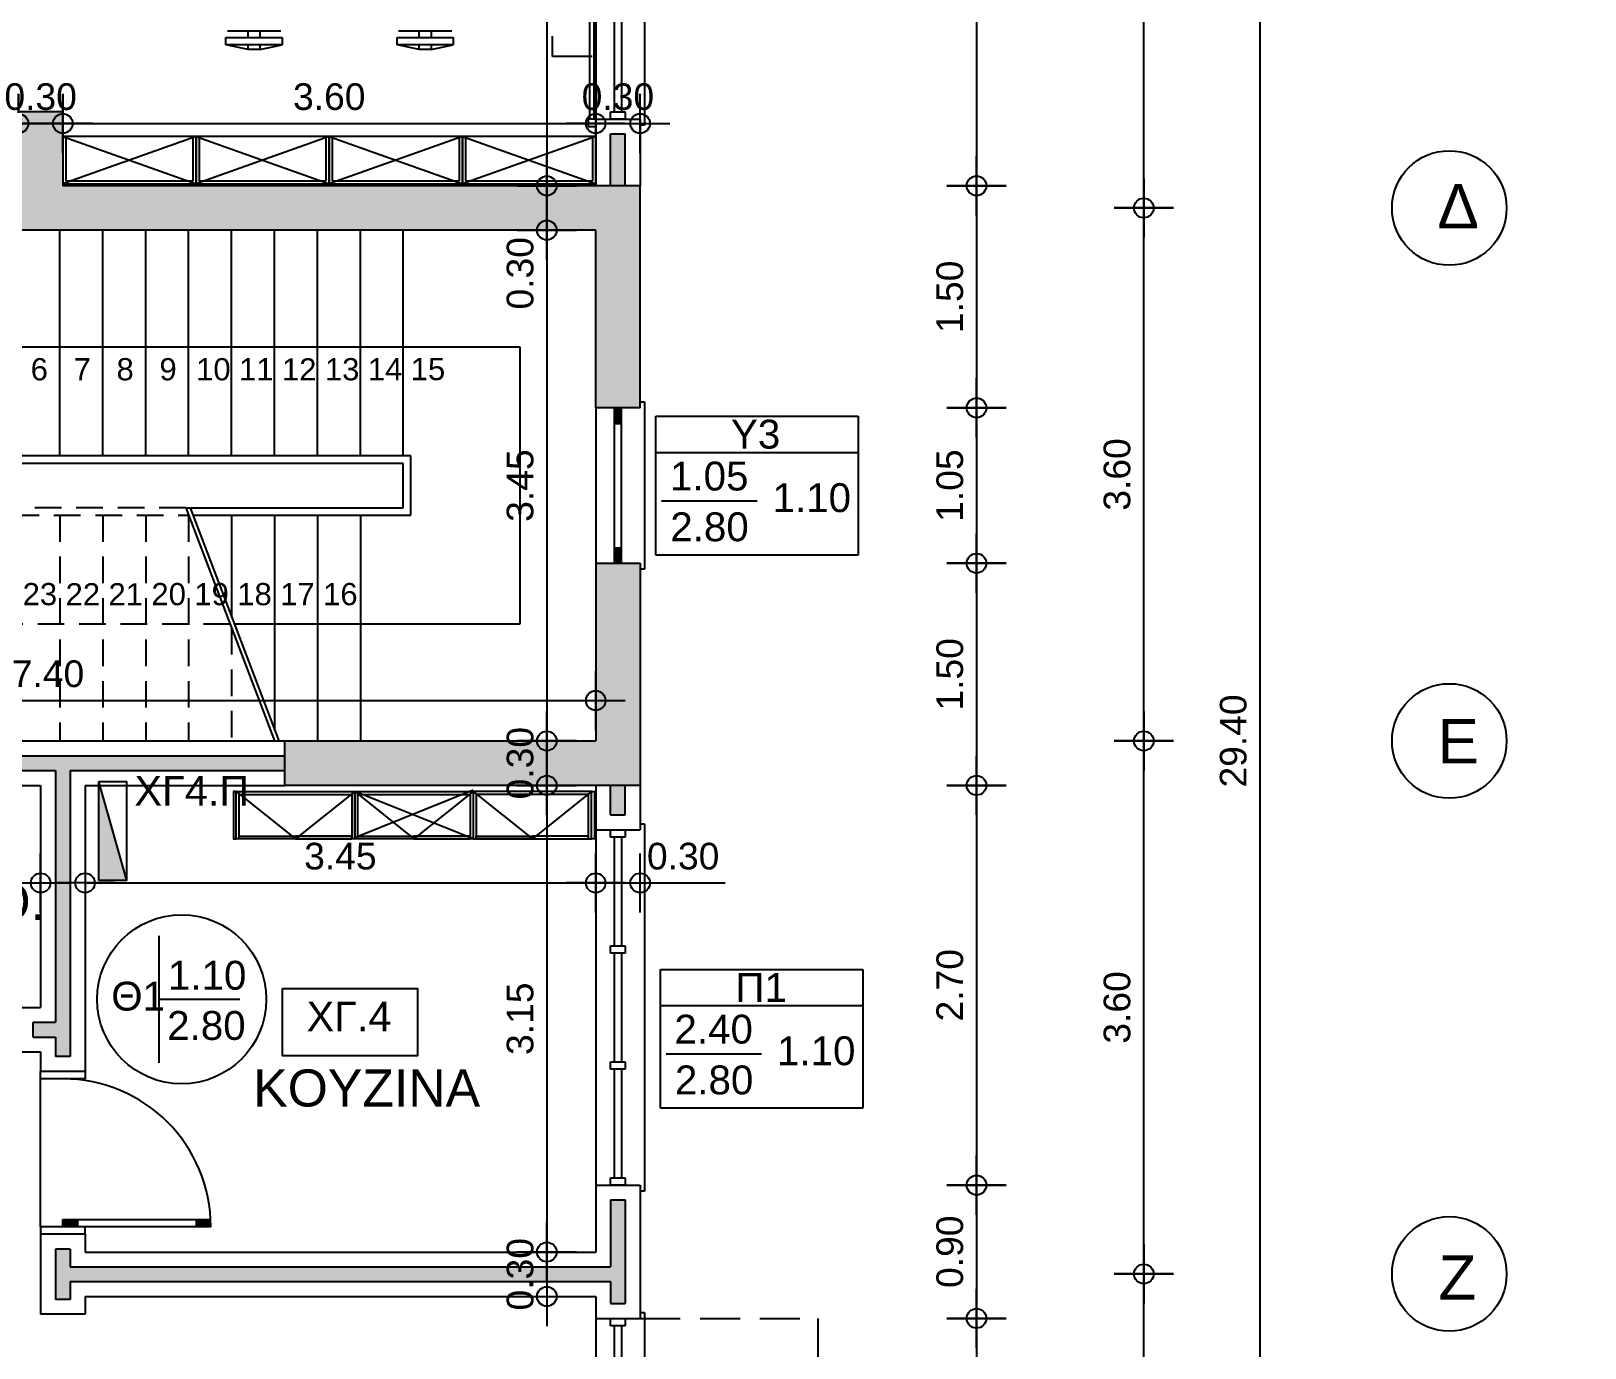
# Model space of a CAD drawing. Header units: metres. Extents: x -11 to 85, y -301 to 135.
# Drawn here: x 43.66 to 54.16, y 25.75 to 34.64 of the extents above; entities that cross this region are included whole.
import ezdxf
from ezdxf.enums import TextEntityAlignment as Align

# ---------------------------------------------------------------- set-up
doc = ezdxf.new("R2010")
doc.units = ezdxf.units.M
doc.header["$LTSCALE"] = 0.036
doc.header["$PDMODE"] = 2
doc.linetypes.add('HIDDEN', pattern=[0.375, 0.25, -0.125])
for name, color, linetype in [('arxitek corofos', 252, 'Continuous'), ('DIMBLK', 252, 'Continuous'), ('electext', 20, 'Continuous'), ('Epipla', 252, 'Continuous'), ('HLEK-SYMBOL', 3, 'Continuous'), ('HLEK_FL001_SYMBOLS', 230, 'Continuous'), ('Parathira', 252, 'Continuous')]:
    doc.layers.add(name, color=color, linetype=linetype)
doc.styles.add('COMU-N', font='arial.ttf')
doc.styles.get("Standard").update_dxf_attribs({"font": 'arial.ttf'})
doc.styles.add('W4MS2', font='W4MS2.shx')
doc.dimstyles.new('CADWDOT', dxfattribs={"dimscale": 0.1, "dimtxt": 1.8, "dimasz": 0.08, "dimexe": 2, "dimexo": 0, "dimgap": 0.09, "dimtad": 0, "dimrnd": 0.001, "dimzin": 0, "dimdsep": 46, "dimtxsty": 'Standard', "dimblk1": 'ARTDIM', "dimblk2": 'ARTDIM', "dimsah": 1, "dimcen": 0.09, "dimdle": 0.05, "dimse1": 1, "dimse2": 1, "dimadec": 0, "dimazin": 0, "dimtfac": 1, "dimtmove": 0, "dimatfit": 3, "dimldrblk": 'ARTDIM', "dimfxl": 2, "dimtvp": 0.9999, "dimtolj": 1, "dimtzin": 0, "dimarcsym": 0})

# ---------------------------------------------------------------- blocks, each defined once
blk = doc.blocks.new('tr.w')
at = {"layer": 'Epipla'}
for p, q in [((90.808, 25.009), (90.448, 25.009)), ((90.588, 24.965), (90.588, 25.009)), ((90.668, 25.009), (90.668, 24.965)), ((91.964, 25.009), (91.604, 25.009)), ((91.744, 24.965), (91.744, 25.009)), ((91.824, 25.009), (91.824, 24.965)), ((90.438, 24.965), (90.818, 24.965)), ((90.438, 24.915), (90.438, 24.965)), ((90.588, 24.885), (90.438, 24.915)), ((90.818, 24.915), (90.438, 24.915)), ((90.588, 24.885), (90.588, 24.915)), ((90.668, 24.885), (90.588, 24.885)), ((90.668, 24.915), (90.668, 24.885)), ((90.668, 24.885), (90.818, 24.915)), ((90.818, 24.965), (90.818, 24.915)), ((91.594, 24.965), (91.974, 24.965)), ((91.594, 24.915), (91.594, 24.965)), ((91.744, 24.885), (91.594, 24.915)), ((91.974, 24.915), (91.594, 24.915)), ((91.744, 24.885), (91.744, 24.915)), ((91.824, 24.885), (91.744, 24.885)), ((91.824, 24.915), (91.824, 24.885)), ((91.824, 24.885), (91.974, 24.915)), ((91.974, 24.965), (91.974, 24.915))]:
    blk.add_line(p, q, dxfattribs=at)
blk = doc.blocks.new('A$C52D13D70')
at = {"layer": 'Parathira'}
for p, q in [((-0.33, 0.04), (-0.33, -2.44)), ((-0.3, 0.04), (-0.33, 0.04)), ((-0.1, 0), (-0.2, 0)), ((-0.2, 0), (-0.2, -0.05)), ((-0.1, -0.05), (-0.1, 0)), ((0, 0), (0, -2.4)), ((-0.2, -0.05), (-0.1, -0.05)), ((-0.175, -0.05), (-0.175, -0.783)), ((-0.125, -0.05), (-0.125, -0.783)), ((-0.1, -0.783), (-0.2, -0.783)), ((-0.2, -0.783), (-0.2, -0.833)), ((-0.2, -0.833), (-0.1, -0.833)), ((-0.175, -0.833), (-0.175, -1.567)), ((-0.125, -0.833), (-0.125, -1.567)), ((-0.1, -0.833), (-0.1, -0.783)), ((-0.1, -1.567), (-0.2, -1.567)), ((-0.2, -1.567), (-0.2, -1.617)), ((-0.1, -1.617), (-0.1, -1.567)), ((-0.2, -1.617), (-0.1, -1.617)), ((-0.175, -1.617), (-0.175, -2.35)), ((-0.125, -1.617), (-0.125, -2.35)), ((-0.1, -2.35), (-0.2, -2.35)), ((-0.2, -2.35), (-0.2, -2.4)), ((-0.2, -2.4), (-0.1, -2.4)), ((-0.1, -2.4), (-0.1, -2.35)), ((-0.33, -2.44), (-0.3, -2.44))]:
    blk.add_line(p, q, dxfattribs=at)
blk = doc.blocks.new('A$C7E7A7D1A')
at = {"layer": 'Parathira'}
for p, q in [((-0.33, 0.04), (-0.33, -1.09)), ((-0.3, 0.04), (-0.33, 0.04)), ((-0.175, 0), (-0.125, 0)), ((-0.175, -1.05), (-0.175, 0)), ((-0.125, 0), (-0.125, -1.05)), ((0, 0), (0, -1.05)), ((-0.165, 0), (-0.165, -0.105)), ((-0.155, 0), (-0.155, -0.105)), ((-0.145, 0), (-0.145, -0.105)), ((-0.135, 0), (-0.135, -0.105)), ((-0.125, -0.105), (-0.175, -0.105)), ((-0.125, -0.945), (-0.175, -0.945)), ((-0.165, -0.945), (-0.165, -1.05)), ((-0.155, -0.945), (-0.155, -1.05)), ((-0.145, -0.945), (-0.145, -1.05)), ((-0.135, -0.945), (-0.135, -1.05)), ((-0.33, -1.09), (-0.3, -1.09)), ((-0.125, -1.05), (-0.175, -1.05))]:
    blk.add_line(p, q, dxfattribs=at)
blk = doc.blocks.new('ARTDIM')
at = {"layer": 'DIMBLK'}
for p, q in [((0, -24.9975), (0, 24.9975)), ((-24.9975, 0), (24.9975, 0))]:
    blk.add_line(p, q, dxfattribs=at)
blk.add_circle((0, 0), 8.25, dxfattribs=at)
blk = doc.blocks.new('*D387')
at = {"layer": 'arxitek corofos', "color": 0, "lineweight": -2}
blk.add_line((51.962, 44.539), (51.962, 15.155), dxfattribs=at)
at = {"layer": 'Defpoints', "color": 0, "transparency": 16777216}
for p in [(49.077, 44.547), (49.077, 15.147), (51.962, 15.147)]:
    blk.add_point(p, dxfattribs=at)
at = {"layer": 'arxitek corofos', "color": 0, "lineweight": -2, "xscale": 0.008, "yscale": 0.008, "zscale": 0.008}
for p, rotation in [((51.962, 44.547), 90), ((51.962, 15.147), 270)]:
    blk.add_blockref('ARTDIM', p, dxfattribs=dict(at, rotation=rotation))
at = {"layer": 'arxitek corofos', "color": 0, "insert": (51.782, 29.847), "char_height": 0.18, "attachment_point": 5, "rotation": 90}
blk.add_mtext('\\A1;29.40', dxfattribs=at)
blk = doc.blocks.new('*D391')
at = {"layer": 'arxitek corofos', "color": 0, "lineweight": -2}
blk.add_line((51.177, 22.655), (51.177, 26.239), dxfattribs=at)
at = {"layer": 'Defpoints', "color": 0, "transparency": 16777216}
for p in [(51.177, 26.247), (54.157, 26.247), (54.157, 22.647)]:
    blk.add_point(p, dxfattribs=at)
at = {"layer": 'arxitek corofos', "color": 0, "lineweight": -2, "xscale": 0.008, "yscale": 0.008, "zscale": 0.008}
for p, rotation in [((51.177, 26.247), 90), ((51.177, 22.647), 270)]:
    blk.add_blockref('ARTDIM', p, dxfattribs=dict(at, rotation=rotation))
at = {"layer": 'arxitek corofos', "color": 0, "insert": (50.997, 24.447), "char_height": 0.18, "attachment_point": 5, "rotation": 90}
blk.add_mtext('\\A1;3.60', dxfattribs=at)
blk = doc.blocks.new('*D392')
at = {"layer": 'arxitek corofos', "color": 0, "lineweight": -2}
blk.add_line((51.177, 26.255), (51.177, 29.839), dxfattribs=at)
at = {"layer": 'Defpoints', "color": 0, "transparency": 16777216}
for p in [(51.177, 29.847), (54.157, 29.847), (54.157, 26.247)]:
    blk.add_point(p, dxfattribs=at)
at = {"layer": 'arxitek corofos', "color": 0, "lineweight": -2, "xscale": 0.008, "yscale": 0.008, "zscale": 0.008}
for p, rotation in [((51.177, 29.847), 90), ((51.177, 26.247), 270)]:
    blk.add_blockref('ARTDIM', p, dxfattribs=dict(at, rotation=rotation))
at = {"layer": 'arxitek corofos', "color": 0, "insert": (50.997, 28.047), "char_height": 0.18, "attachment_point": 5, "rotation": 90}
blk.add_mtext('\\A1;3.60', dxfattribs=at)
blk = doc.blocks.new('*D393')
at = {"layer": 'arxitek corofos', "color": 0, "lineweight": -2}
blk.add_line((51.177, 29.855), (51.177, 33.439), dxfattribs=at)
at = {"layer": 'Defpoints', "color": 0, "transparency": 16777216}
for p in [(51.177, 33.447), (54.157, 33.447), (54.157, 29.847)]:
    blk.add_point(p, dxfattribs=at)
at = {"layer": 'arxitek corofos', "color": 0, "lineweight": -2, "xscale": 0.008, "yscale": 0.008, "zscale": 0.008}
for p, rotation in [((51.177, 33.447), 90), ((51.177, 29.847), 270)]:
    blk.add_blockref('ARTDIM', p, dxfattribs=dict(at, rotation=rotation))
at = {"layer": 'arxitek corofos', "color": 0, "insert": (50.997, 31.647), "char_height": 0.18, "attachment_point": 5, "rotation": 90}
blk.add_mtext('\\A1;3.60', dxfattribs=at)
blk = doc.blocks.new('*D394')
at = {"layer": 'arxitek corofos', "color": 0, "lineweight": -2}
blk.add_line((51.177, 33.455), (51.177, 37.039), dxfattribs=at)
at = {"layer": 'Defpoints', "color": 0, "transparency": 16777216}
for p in [(51.177, 37.047), (54.157, 37.047), (54.157, 33.447)]:
    blk.add_point(p, dxfattribs=at)
at = {"layer": 'arxitek corofos', "color": 0, "lineweight": -2, "xscale": 0.008, "yscale": 0.008, "zscale": 0.008}
for p, rotation in [((51.177, 37.047), 90), ((51.177, 33.447), 270)]:
    blk.add_blockref('ARTDIM', p, dxfattribs=dict(at, rotation=rotation))
at = {"layer": 'arxitek corofos', "color": 0, "insert": (50.997, 35.247), "char_height": 0.18, "attachment_point": 5, "rotation": 90}
blk.add_mtext('\\A1;3.60', dxfattribs=at)
blk = doc.blocks.new('*D403')
at = {"layer": 'arxitek corofos', "color": 0, "lineweight": -2}
blk.add_line((50.047, 36.439), (50.047, 33.605), dxfattribs=at)
at = {"layer": 'Defpoints', "color": 0, "transparency": 16777216}
for p in [(49.077, 36.447), (49.077, 33.597), (50.047, 33.597)]:
    blk.add_point(p, dxfattribs=at)
at = {"layer": 'arxitek corofos', "color": 0, "lineweight": -2, "xscale": 0.008, "yscale": 0.008, "zscale": 0.008}
for p, rotation in [((50.047, 36.447), 90), ((50.047, 33.597), 270)]:
    blk.add_blockref('ARTDIM', p, dxfattribs=dict(at, rotation=rotation))
at = {"layer": 'arxitek corofos', "color": 0, "insert": (49.867, 35.022), "char_height": 0.18, "attachment_point": 5, "rotation": 90}
blk.add_mtext('\\A1;2.85', dxfattribs=at)
blk = doc.blocks.new('*D404')
at = {"layer": 'arxitek corofos', "color": 0, "lineweight": -2}
blk.add_line((50.047, 33.589), (50.047, 32.105), dxfattribs=at)
at = {"layer": 'Defpoints', "color": 0, "transparency": 16777216}
for p in [(49.077, 33.597), (49.077, 32.097), (50.047, 32.097)]:
    blk.add_point(p, dxfattribs=at)
at = {"layer": 'arxitek corofos', "color": 0, "lineweight": -2, "xscale": 0.008, "yscale": 0.008, "zscale": 0.008}
for p, rotation in [((50.047, 33.597), 90), ((50.047, 32.097), 270)]:
    blk.add_blockref('ARTDIM', p, dxfattribs=dict(at, rotation=rotation))
at = {"layer": 'arxitek corofos', "color": 0, "insert": (49.867, 32.847), "char_height": 0.18, "attachment_point": 5, "rotation": 90}
blk.add_mtext('\\A1;1.50', dxfattribs=at)
blk = doc.blocks.new('*D405')
at = {"layer": 'arxitek corofos', "color": 0, "lineweight": -2}
blk.add_line((50.047, 32.089), (50.047, 31.055), dxfattribs=at)
at = {"layer": 'Defpoints', "color": 0, "transparency": 16777216}
for p in [(49.077, 32.097), (49.077, 31.047), (50.047, 31.047)]:
    blk.add_point(p, dxfattribs=at)
at = {"layer": 'arxitek corofos', "color": 0, "lineweight": -2, "xscale": 0.008, "yscale": 0.008, "zscale": 0.008}
for p, rotation in [((50.047, 32.097), 90), ((50.047, 31.047), 270)]:
    blk.add_blockref('ARTDIM', p, dxfattribs=dict(at, rotation=rotation))
at = {"layer": 'arxitek corofos', "color": 0, "insert": (49.867, 31.572), "char_height": 0.18, "attachment_point": 5, "rotation": 90}
blk.add_mtext('\\A1;1.05', dxfattribs=at)
blk = doc.blocks.new('*D406')
at = {"layer": 'arxitek corofos', "color": 0, "lineweight": -2}
blk.add_line((50.047, 31.039), (50.047, 29.555), dxfattribs=at)
at = {"layer": 'Defpoints', "color": 0, "transparency": 16777216}
for p in [(49.077, 31.047), (49.077, 29.547), (50.047, 29.547)]:
    blk.add_point(p, dxfattribs=at)
at = {"layer": 'arxitek corofos', "color": 0, "lineweight": -2, "xscale": 0.008, "yscale": 0.008, "zscale": 0.008}
for p, rotation in [((50.047, 31.047), 90), ((50.047, 29.547), 270)]:
    blk.add_blockref('ARTDIM', p, dxfattribs=dict(at, rotation=rotation))
at = {"layer": 'arxitek corofos', "color": 0, "insert": (49.867, 30.297), "char_height": 0.18, "attachment_point": 5, "rotation": 90}
blk.add_mtext('\\A1;1.50', dxfattribs=at)
blk = doc.blocks.new('*D407')
at = {"layer": 'arxitek corofos', "color": 0, "lineweight": -2}
blk.add_line((50.047, 29.539), (50.047, 26.855), dxfattribs=at)
at = {"layer": 'Defpoints', "color": 0, "transparency": 16777216}
for p in [(49.077, 29.547), (49.077, 26.847), (50.047, 26.847)]:
    blk.add_point(p, dxfattribs=at)
at = {"layer": 'arxitek corofos', "color": 0, "lineweight": -2, "xscale": 0.008, "yscale": 0.008, "zscale": 0.008}
for p, rotation in [((50.047, 29.547), 90), ((50.047, 26.847), 270)]:
    blk.add_blockref('ARTDIM', p, dxfattribs=dict(at, rotation=rotation))
at = {"layer": 'arxitek corofos', "color": 0, "insert": (49.867, 28.197), "char_height": 0.18, "attachment_point": 5, "rotation": 90}
blk.add_mtext('\\A1;2.70', dxfattribs=at)
blk = doc.blocks.new('*D408')
at = {"layer": 'arxitek corofos', "color": 0, "lineweight": -2}
blk.add_line((50.047, 26.839), (50.047, 25.955), dxfattribs=at)
at = {"layer": 'Defpoints', "color": 0, "transparency": 16777216}
for p in [(49.077, 26.847), (49.077, 25.947), (50.047, 25.947)]:
    blk.add_point(p, dxfattribs=at)
at = {"layer": 'arxitek corofos', "color": 0, "lineweight": -2, "xscale": 0.008, "yscale": 0.008, "zscale": 0.008}
for p, rotation in [((50.047, 26.847), 90), ((50.047, 25.947), 270)]:
    blk.add_blockref('ARTDIM', p, dxfattribs=dict(at, rotation=rotation))
at = {"layer": 'arxitek corofos', "color": 0, "insert": (49.867, 26.397), "char_height": 0.18, "attachment_point": 5, "rotation": 90}
blk.add_mtext('\\A1;0.90', dxfattribs=at)
blk = doc.blocks.new('*D409')
at = {"layer": 'arxitek corofos', "color": 0, "lineweight": -2}
blk.add_line((50.047, 25.939), (50.047, 23.555), dxfattribs=at)
at = {"layer": 'Defpoints', "color": 0, "transparency": 16777216}
for p in [(49.077, 25.947), (49.077, 23.547), (50.047, 23.547)]:
    blk.add_point(p, dxfattribs=at)
at = {"layer": 'arxitek corofos', "color": 0, "lineweight": -2, "xscale": 0.008, "yscale": 0.008, "zscale": 0.008}
for p, rotation in [((50.047, 25.947), 90), ((50.047, 23.547), 270)]:
    blk.add_blockref('ARTDIM', p, dxfattribs=dict(at, rotation=rotation))
at = {"layer": 'arxitek corofos', "color": 0, "insert": (49.867, 24.747), "char_height": 0.18, "attachment_point": 5, "rotation": 90}
blk.add_mtext('\\A1;2.40', dxfattribs=at)
blk = doc.blocks.new('*D440')
at = {"layer": 'arxitek corofos', "color": 0, "lineweight": -2}
for p, q in [((47.144, 33.589), (47.144, 33.305)), ((47.144, 33.297), (47.144, 32.723))]:
    blk.add_line(p, q, dxfattribs=at)
at = {"layer": 'Defpoints', "color": 0, "transparency": 16777216}
for p in [(47.486, 33.597), (47.144, 33.297), (47.486, 33.297)]:
    blk.add_point(p, dxfattribs=at)
at = {"layer": 'arxitek corofos', "color": 0, "lineweight": -2, "xscale": 0.008, "yscale": 0.008, "zscale": 0.008}
for p, rotation in [((47.144, 33.597), 90), ((47.144, 33.297), 270)]:
    blk.add_blockref('ARTDIM', p, dxfattribs=dict(at, rotation=rotation))
at = {"layer": 'arxitek corofos', "color": 0, "insert": (46.964, 33.006), "char_height": 0.18, "attachment_point": 5, "rotation": 90}
blk.add_mtext('\\A1;0.30', dxfattribs=at)
blk = doc.blocks.new('*D441')
at = {"layer": 'arxitek corofos', "color": 0, "lineweight": -2}
blk.add_line((47.144, 33.289), (47.144, 29.855), dxfattribs=at)
at = {"layer": 'Defpoints', "color": 0, "transparency": 16777216}
for p in [(47.486, 33.297), (47.144, 29.847), (47.486, 29.847)]:
    blk.add_point(p, dxfattribs=at)
at = {"layer": 'arxitek corofos', "color": 0, "lineweight": -2, "xscale": 0.008, "yscale": 0.008, "zscale": 0.008}
for p, rotation in [((47.144, 33.297), 90), ((47.144, 29.847), 270)]:
    blk.add_blockref('ARTDIM', p, dxfattribs=dict(at, rotation=rotation))
at = {"layer": 'arxitek corofos', "color": 0, "insert": (46.964, 31.572), "char_height": 0.18, "attachment_point": 5, "rotation": 90}
blk.add_mtext('\\A1;3.45', dxfattribs=at)
blk = doc.blocks.new('*D442')
at = {"layer": 'arxitek corofos', "color": 0, "lineweight": -2}
blk.add_line((47.144, 29.839), (47.144, 29.555), dxfattribs=at)
at = {"layer": 'Defpoints', "color": 0, "transparency": 16777216}
for p in [(47.586, 29.847), (47.144, 29.547), (47.586, 29.547)]:
    blk.add_point(p, dxfattribs=at)
at = {"layer": 'arxitek corofos', "color": 0, "lineweight": -2, "xscale": 0.008, "yscale": 0.008, "zscale": 0.008}
for p, rotation in [((47.144, 29.847), 90), ((47.144, 29.547), 270)]:
    blk.add_blockref('ARTDIM', p, dxfattribs=dict(at, rotation=rotation))
at = {"layer": 'arxitek corofos', "color": 0, "insert": (46.964, 29.697), "char_height": 0.18, "attachment_point": 5, "rotation": 90}
blk.add_mtext('\\A1;0.30', dxfattribs=at)
blk = doc.blocks.new('*D444')
at = {"layer": 'arxitek corofos', "color": 0, "lineweight": -2}
blk.add_line((40.082, 30.12), (47.466, 30.12), dxfattribs=at)
at = {"layer": 'Defpoints', "color": 0, "transparency": 16777216}
for p in [(40.074, 33.297), (47.474, 33.297), (47.474, 30.12)]:
    blk.add_point(p, dxfattribs=at)
at = {"layer": 'arxitek corofos', "color": 0, "lineweight": -2, "xscale": 0.008, "yscale": 0.008, "zscale": 0.008, "rotation": 180}
blk.add_blockref('ARTDIM', (40.074, 30.12), dxfattribs=at)
at = {"layer": 'arxitek corofos', "color": 0, "lineweight": -2, "xscale": 0.008, "yscale": 0.008, "zscale": 0.008}
blk.add_blockref('ARTDIM', (47.474, 30.12), dxfattribs=at)
at = {"layer": 'arxitek corofos', "color": 0, "insert": (43.774, 30.3), "char_height": 0.18, "attachment_point": 5}
blk.add_mtext('\\A1;7.40', dxfattribs=at)
blk = doc.blocks.new('*D446')
at = {"layer": 'arxitek corofos', "color": 0, "lineweight": -2}
blk.add_line((47.144, 44.239), (47.144, 33.605), dxfattribs=at)
at = {"layer": 'Defpoints', "color": 0, "transparency": 16777216}
for p in [(46.4, 44.247), (46.4, 33.597), (47.144, 33.597)]:
    blk.add_point(p, dxfattribs=at)
at = {"layer": 'arxitek corofos', "color": 0, "lineweight": -2, "xscale": 0.008, "yscale": 0.008, "zscale": 0.008}
for p, rotation in [((47.144, 44.247), 90), ((47.144, 33.597), 270)]:
    blk.add_blockref('ARTDIM', p, dxfattribs=dict(at, rotation=rotation))
at = {"layer": 'arxitek corofos', "color": 0, "insert": (46.964, 38.922), "char_height": 0.18, "attachment_point": 5, "rotation": 90}
blk.add_mtext('\\A1;10.65', dxfattribs=at)
blk = doc.blocks.new('A$C07D551FE')
at = {"layer": 'Parathira'}
for p, q in [((0, -0.05), (0, 0)), ((0.3, 0), (0.3, -0.05)), ((0.3, -0.05), (0, -0.05)), ((0.15, -1.05), (0.15, -1)), ((0.15, -1), (1.149, -1)), ((0.15, -1.01), (0.25, -1.01)), ((0.15, -1.02), (0.25, -1.02)), ((0.15, -1.03), (0.25, -1.03)), ((0.15, -1.04), (0.25, -1.04)), ((0.25, -1), (0.25, -1.05)), ((1.05, -1), (1.05, -1.05)), ((1.05, -1.01), (1.149, -1.01)), ((1.05, -1.02), (1.15, -1.02)), ((1.05, -1.03), (1.15, -1.03)), ((1.05, -1.04), (1.15, -1.04)), ((0.3, -1.05), (0, -1.05)), ((0, -1.05), (0, -1.1)), ((1.15, -1.05), (0.15, -1.05)), ((0.3, -1.1), (0.3, -1.05))]:
    blk.add_line(p, q, dxfattribs=at)
blk.add_arc((0.15, -1.05), 1, 0, 90, dxfattribs=at)
blk = doc.blocks.new('*D480')
at = {"layer": 'arxitek corofos', "color": 0, "lineweight": -2}
blk.add_line((42.632, 28.888), (43.716, 28.888), dxfattribs=at)
at = {"layer": 'Defpoints', "color": 0, "transparency": 16777216}
for p in [(42.624, 28.888), (43.724, 28.888), (43.724, 28.888)]:
    blk.add_point(p, dxfattribs=at)
at = {"layer": 'arxitek corofos', "color": 0, "lineweight": -2, "xscale": 0.008, "yscale": 0.008, "zscale": 0.008, "rotation": 180}
blk.add_blockref('ARTDIM', (42.624, 28.888), dxfattribs=at)
at = {"layer": 'arxitek corofos', "color": 0, "lineweight": -2, "xscale": 0.008, "yscale": 0.008, "zscale": 0.008}
blk.add_blockref('ARTDIM', (43.724, 28.888), dxfattribs=at)
at = {"layer": 'arxitek corofos', "color": 0, "insert": (43.174, 29.068), "char_height": 0.18, "attachment_point": 5}
blk.add_mtext('\\A1;1.10', dxfattribs=at)
blk = doc.blocks.new('*D481')
at = {"layer": 'arxitek corofos', "color": 0, "lineweight": -2}
blk.add_line((44.032, 28.888), (47.466, 28.888), dxfattribs=at)
at = {"layer": 'Defpoints', "color": 0, "transparency": 16777216}
for p in [(44.024, 29.547), (47.474, 29.547), (47.474, 28.888)]:
    blk.add_point(p, dxfattribs=at)
at = {"layer": 'arxitek corofos', "color": 0, "lineweight": -2, "xscale": 0.008, "yscale": 0.008, "zscale": 0.008, "rotation": 180}
blk.add_blockref('ARTDIM', (44.024, 28.888), dxfattribs=at)
at = {"layer": 'arxitek corofos', "color": 0, "lineweight": -2, "xscale": 0.008, "yscale": 0.008, "zscale": 0.008}
blk.add_blockref('ARTDIM', (47.474, 28.888), dxfattribs=at)
at = {"layer": 'arxitek corofos', "color": 0, "insert": (45.749, 29.068), "char_height": 0.18, "attachment_point": 5}
blk.add_mtext('\\A1;3.45', dxfattribs=at)
blk = doc.blocks.new('*D482')
at = {"layer": 'arxitek corofos', "color": 0, "lineweight": -2}
for p, q in [((47.482, 28.888), (47.766, 28.888)), ((47.774, 28.888), (48.348, 28.888))]:
    blk.add_line(p, q, dxfattribs=at)
at = {"layer": 'Defpoints', "color": 0, "transparency": 16777216}
for p in [(47.474, 29.547), (47.774, 29.547), (47.774, 28.888)]:
    blk.add_point(p, dxfattribs=at)
at = {"layer": 'arxitek corofos', "color": 0, "lineweight": -2, "xscale": 0.008, "yscale": 0.008, "zscale": 0.008, "rotation": 180}
blk.add_blockref('ARTDIM', (47.474, 28.888), dxfattribs=at)
at = {"layer": 'arxitek corofos', "color": 0, "lineweight": -2, "xscale": 0.008, "yscale": 0.008, "zscale": 0.008}
blk.add_blockref('ARTDIM', (47.774, 28.888), dxfattribs=at)
at = {"layer": 'arxitek corofos', "color": 0, "insert": (48.065, 29.068), "char_height": 0.18, "attachment_point": 5}
blk.add_mtext('\\A1;0.30', dxfattribs=at)
blk = doc.blocks.new('*D483')
at = {"layer": 'arxitek corofos', "color": 0, "lineweight": -2}
blk.add_line((47.144, 29.539), (47.144, 26.403), dxfattribs=at)
at = {"layer": 'Defpoints', "color": 0, "transparency": 16777216}
for p in [(47.474, 29.547), (47.144, 26.395), (47.474, 26.395)]:
    blk.add_point(p, dxfattribs=at)
at = {"layer": 'arxitek corofos', "color": 0, "lineweight": -2, "xscale": 0.008, "yscale": 0.008, "zscale": 0.008}
for p, rotation in [((47.144, 29.547), 90), ((47.144, 26.395), 270)]:
    blk.add_blockref('ARTDIM', p, dxfattribs=dict(at, rotation=rotation))
at = {"layer": 'arxitek corofos', "color": 0, "insert": (46.964, 27.971), "char_height": 0.18, "attachment_point": 5, "rotation": 90}
blk.add_mtext('\\A1;3.15', dxfattribs=at)
blk = doc.blocks.new('*D484')
at = {"layer": 'arxitek corofos', "color": 0, "lineweight": -2}
blk.add_line((47.144, 26.387), (47.144, 26.103), dxfattribs=at)
at = {"layer": 'Defpoints', "color": 0, "transparency": 16777216}
for p in [(47.474, 26.395), (47.144, 26.095), (47.474, 26.095)]:
    blk.add_point(p, dxfattribs=at)
at = {"layer": 'arxitek corofos', "color": 0, "lineweight": -2, "xscale": 0.008, "yscale": 0.008, "zscale": 0.008}
for p, rotation in [((47.144, 26.395), 90), ((47.144, 26.095), 270)]:
    blk.add_blockref('ARTDIM', p, dxfattribs=dict(at, rotation=rotation))
at = {"layer": 'arxitek corofos', "color": 0, "insert": (46.964, 26.245), "char_height": 0.18, "attachment_point": 5, "rotation": 90}
blk.add_mtext('\\A1;0.30', dxfattribs=at)
blk = doc.blocks.new('*D491')
at = {"layer": 'arxitek corofos', "color": 0, "lineweight": -2}
blk.add_line((40.482, 34.018), (43.566, 34.018), dxfattribs=at)
at = {"layer": 'Defpoints', "color": 0, "transparency": 16777216}
for p in [(43.574, 34.018), (40.474, 33.597), (43.574, 33.597)]:
    blk.add_point(p, dxfattribs=at)
at = {"layer": 'arxitek corofos', "color": 0, "lineweight": -2, "xscale": 0.008, "yscale": 0.008, "zscale": 0.008, "rotation": 180}
blk.add_blockref('ARTDIM', (40.474, 34.018), dxfattribs=at)
at = {"layer": 'arxitek corofos', "color": 0, "lineweight": -2, "xscale": 0.008, "yscale": 0.008, "zscale": 0.008}
blk.add_blockref('ARTDIM', (43.574, 34.018), dxfattribs=at)
at = {"layer": 'arxitek corofos', "color": 0, "insert": (42.024, 34.198), "char_height": 0.18, "attachment_point": 5}
blk.add_mtext('\\A1;3.10', dxfattribs=at)
blk = doc.blocks.new('*D492')
at = {"layer": 'arxitek corofos', "color": 0, "lineweight": -2}
blk.add_line((43.582, 34.018), (43.866, 34.018), dxfattribs=at)
at = {"layer": 'Defpoints', "color": 0, "transparency": 16777216}
for p in [(43.874, 34.018), (43.574, 33.597), (43.874, 33.597)]:
    blk.add_point(p, dxfattribs=at)
at = {"layer": 'arxitek corofos', "color": 0, "lineweight": -2, "xscale": 0.008, "yscale": 0.008, "zscale": 0.008, "rotation": 180}
blk.add_blockref('ARTDIM', (43.574, 34.018), dxfattribs=at)
at = {"layer": 'arxitek corofos', "color": 0, "lineweight": -2, "xscale": 0.008, "yscale": 0.008, "zscale": 0.008}
blk.add_blockref('ARTDIM', (43.874, 34.018), dxfattribs=at)
at = {"layer": 'arxitek corofos', "color": 0, "insert": (43.724, 34.198), "char_height": 0.18, "attachment_point": 5}
blk.add_mtext('\\A1;0.30', dxfattribs=at)
blk = doc.blocks.new('*D493')
at = {"layer": 'arxitek corofos', "color": 0, "lineweight": -2}
blk.add_line((43.882, 34.018), (47.466, 34.018), dxfattribs=at)
at = {"layer": 'Defpoints', "color": 0, "transparency": 16777216}
for p in [(47.474, 34.018), (43.874, 33.597), (47.474, 33.597)]:
    blk.add_point(p, dxfattribs=at)
at = {"layer": 'arxitek corofos', "color": 0, "lineweight": -2, "xscale": 0.008, "yscale": 0.008, "zscale": 0.008, "rotation": 180}
blk.add_blockref('ARTDIM', (43.874, 34.018), dxfattribs=at)
at = {"layer": 'arxitek corofos', "color": 0, "lineweight": -2, "xscale": 0.008, "yscale": 0.008, "zscale": 0.008}
blk.add_blockref('ARTDIM', (47.474, 34.018), dxfattribs=at)
at = {"layer": 'arxitek corofos', "color": 0, "insert": (45.674, 34.198), "char_height": 0.18, "attachment_point": 5}
blk.add_mtext('\\A1;3.60', dxfattribs=at)
blk = doc.blocks.new('*D494')
at = {"layer": 'arxitek corofos', "color": 0, "lineweight": -2}
blk.add_line((47.482, 34.018), (47.766, 34.018), dxfattribs=at)
at = {"layer": 'Defpoints', "color": 0, "transparency": 16777216}
for p in [(47.774, 34.018), (47.474, 33.597), (47.774, 33.597)]:
    blk.add_point(p, dxfattribs=at)
at = {"layer": 'arxitek corofos', "color": 0, "lineweight": -2, "xscale": 0.008, "yscale": 0.008, "zscale": 0.008, "rotation": 180}
blk.add_blockref('ARTDIM', (47.474, 34.018), dxfattribs=at)
at = {"layer": 'arxitek corofos', "color": 0, "lineweight": -2, "xscale": 0.008, "yscale": 0.008, "zscale": 0.008}
blk.add_blockref('ARTDIM', (47.774, 34.018), dxfattribs=at)
at = {"layer": 'arxitek corofos', "color": 0, "insert": (47.624, 34.198), "char_height": 0.18, "attachment_point": 5}
blk.add_mtext('\\A1;0.30', dxfattribs=at)
blk = doc.blocks.new('b3')
at = {"layer": 'Epipla'}
for p, q in [((-23.079, 40.189), (-22.759, 41.089)), ((-23.079, 41.089), (-22.759, 40.189)), ((-22.759, 41.089), (-23.079, 41.089)), ((-23.079, 41.089), (-23.079, 40.189)), ((-22.779, 41.069), (-23.079, 41.069)), ((-22.779, 40.209), (-22.779, 41.069)), ((-22.759, 40.189), (-22.759, 41.089)), ((-23.079, 40.209), (-22.779, 40.209)), ((-23.079, 39.289), (-22.759, 40.189)), ((-23.079, 40.189), (-22.759, 39.289)), ((-22.759, 40.189), (-23.079, 40.189)), ((-23.079, 40.189), (-23.079, 39.289)), ((-23.079, 40.189), (-22.759, 40.189)), ((-22.779, 40.169), (-23.079, 40.169)), ((-22.779, 39.309), (-22.779, 40.169)), ((-22.759, 39.289), (-22.759, 40.189)), ((-23.079, 39.309), (-22.779, 39.309)), ((-23.079, 38.389), (-22.759, 39.289)), ((-23.079, 39.289), (-22.759, 38.389)), ((-22.759, 39.289), (-23.079, 39.289)), ((-23.079, 39.289), (-23.079, 38.389)), ((-23.079, 39.289), (-22.759, 39.289)), ((-22.779, 39.269), (-23.079, 39.269)), ((-22.779, 38.409), (-22.779, 39.269)), ((-22.759, 38.389), (-22.759, 39.289)), ((-23.079, 38.409), (-22.779, 38.409)), ((-23.079, 37.489), (-22.759, 38.389)), ((-23.079, 38.389), (-22.759, 37.489)), ((-22.759, 38.389), (-23.079, 38.389)), ((-23.079, 38.389), (-23.079, 37.489)), ((-23.079, 38.389), (-22.759, 38.389)), ((-22.779, 38.369), (-23.079, 38.369)), ((-22.779, 37.509), (-22.779, 38.369)), ((-22.759, 37.489), (-22.759, 38.389)), ((-23.079, 37.509), (-22.779, 37.509)), ((-23.079, 37.489), (-22.759, 37.489))]:
    blk.add_line(p, q, dxfattribs=at)
blk = doc.blocks.new('A$C074263FA')
at = {"layer": 'Epipla'}
for p, q in [((0.05, -0.01), (2.45, -0.01)), ((0.05, -0.04), (2.45, -0.04))]:
    blk.add_line(p, q, dxfattribs=at)
for points in [[(0, -0.05), (0, 0), (0.05, 0), (0.05, -0.05)], [(2.5, -0.05), (2.5, 0), (2.45, 0), (2.45, -0.05)]]:
    blk.add_lwpolyline(points, close=True, dxfattribs=at)
blk = doc.blocks.new('gJ6_a28')
at = {"layer": 'HLEK-SYMBOL', "color": 0, "linetype": 'Continuous'}
for p, q in [((-0.67, 0), (-0.67, 0.19)), ((-0.67, 0.19), (0, 0.19)), ((-0.67, 0), (0, 0.19)), ((0, 0.19), (0, 0)), ((-0.67, 0), (0, 0))]:
    blk.add_line(p, q, dxfattribs=at)
at = {"layer": 'HLEK-SYMBOL', "color": 0}
blk.add_solid([(-0.67, 0.19), (0, 0.19), (-0.67, 0)], dxfattribs=at)
at = {"layer": 'HLEK-SYMBOL', "color": 0, "style": 'W4MS2', "flags": 8}
blk.add_attdef('NODE_NUMBER', (0.018, 0.091), '', height=0.1, dxfattribs=at)
blk.add_attdef('NODE_NUMBER', (0.018, 0.091), '', height=0.1, dxfattribs=at)

msp = doc.modelspace()

# ---------------------------------------------------------------- hatches: boundary and pattern name
at = {"layer": 'arxitek corofos'}
for points in [[(43.874, 33.597), (43.874, 34.097), (43.574, 34.097), (43.574, 33.297), (47.474, 33.297), (47.474, 32.097), (47.774, 32.097), (47.774, 33.597)], [(47.674, 33.947), (47.574, 33.947), (47.574, 33.597), (47.674, 33.597)], [(47.474, 29.847), (45.374, 29.847), (45.374, 29.547), (47.774, 29.547), (47.774, 31.047), (47.474, 31.047)], [(45.374, 29.747), (42.624, 29.747), (42.624, 29.647), (43.824, 29.647), (43.824, 27.947), (43.674, 27.947), (43.674, 27.847), (43.824, 27.847), (43.824, 27.715), (43.924, 27.715), (43.924, 29.647), (45.374, 29.647)], [(47.674, 29.547), (47.574, 29.547), (47.574, 29.347), (47.674, 29.347)]]:
    msp.add_hatch(color=256, dxfattribs=at).paths.add_polyline_path(points)
h = msp.add_hatch(color=256, dxfattribs=at)
h.paths.add_polyline_path([(47.674, 26.747), (47.574, 26.747), (47.574, 26.295), (43.924, 26.295), (43.924, 26.415), (43.824, 26.415), (43.824, 26.075), (43.924, 26.075), (43.924, 26.195), (47.574, 26.195), (47.574, 26.047), (47.674, 26.047)])
h.paths.add_polyline_path([(46.619, 25.772), (46.619, 26.572), (47.069, 26.572), (47.069, 25.772)], flags=9)

# ---------------------------------------------------------------- linework, layer by layer
for p, q in [((47.182, 34.471), (47.182, 34.607)), ((47.45, 34.471), (47.182, 34.471)), ((43.874, 34.097), (43.574, 34.097)), ((43.874, 34.097), (43.874, 33.597)), ((47.474, 34.047), (47.774, 34.047)), ((47.474, 34.047), (47.474, 33.597)), ((47.774, 34.047), (47.774, 33.597)), ((47.574, 33.597), (47.574, 33.947)), ((47.574, 33.947), (47.674, 33.947)), ((47.674, 33.597), (47.674, 33.947)), ((47.774, 33.597), (43.874, 33.597)), ((47.774, 32.097), (47.774, 33.597)), ((47.474, 33.297), (43.574, 33.297)), ((47.474, 32.097), (47.474, 33.297)), ((47.774, 32.097), (47.474, 32.097)), ((47.88, 31.103), (47.88, 32.04)), ((47.88, 32.04), (49.248, 32.04)), ((49.248, 32.04), (49.248, 31.103)), ((49.248, 31.794), (47.88, 31.794)), ((47.919, 31.469), (48.565, 31.469)), ((49.248, 31.103), (47.88, 31.103)), ((47.474, 31.047), (47.474, 29.847)), ((47.474, 31.047), (47.774, 31.047)), ((47.774, 31.047), (47.774, 29.547)), ((42.624, 29.847), (45.374, 29.847)), ((45.374, 29.547), (45.374, 29.847)), ((45.374, 29.847), (47.474, 29.847)), ((42.624, 29.747), (45.374, 29.747)), ((42.624, 29.647), (43.824, 29.647)), ((43.824, 29.647), (43.824, 27.947)), ((43.924, 29.647), (45.374, 29.647)), ((43.924, 29.647), (43.924, 27.715)), ((42.624, 29.547), (43.724, 29.547)), ((43.724, 29.547), (43.724, 28.047)), ((44.024, 29.547), (44.024, 27.615)), ((44.024, 29.547), (45.374, 29.547)), ((45.046, 29.506), (45.446, 29.186)), ((47.774, 29.547), (45.374, 29.547)), ((45.846, 29.506), (45.446, 29.186)), ((45.846, 29.196), (46.646, 29.516)), ((45.846, 29.506), (46.246, 29.186)), ((46.646, 29.186), (45.846, 29.506)), ((46.646, 29.506), (46.246, 29.186)), ((46.646, 29.506), (47.046, 29.186)), ((47.446, 29.506), (47.046, 29.186)), ((47.474, 29.547), (47.474, 29.247)), ((47.574, 29.347), (47.574, 29.547)), ((47.674, 29.347), (47.674, 29.547)), ((47.774, 29.547), (47.774, 29.247)), ((47.574, 29.347), (47.674, 29.347)), ((47.474, 29.247), (47.774, 29.247)), ((44.523, 28.531), (44.523, 27.673)), ((47.911, 27.366), (47.911, 28.304)), ((47.911, 28.304), (49.278, 28.304)), ((49.278, 28.304), (49.278, 27.366)), ((43.574, 28.047), (43.724, 28.047)), ((44.523, 28.102), (45.069, 28.102)), ((49.278, 28.058), (47.911, 28.058)), ((43.674, 27.947), (43.824, 27.947)), ((43.674, 27.847), (43.674, 27.947)), ((43.674, 27.847), (43.824, 27.847)), ((43.824, 27.847), (43.824, 27.715)), ((43.574, 27.747), (43.724, 27.747)), ((43.724, 27.747), (43.724, 27.615)), ((43.924, 27.715), (43.824, 27.715)), ((47.95, 27.733), (48.595, 27.733)), ((44.024, 27.615), (43.724, 27.615)), ((43.724, 26.565), (43.724, 27.565)), ((49.278, 27.366), (47.911, 27.366)), ((47.474, 26.847), (47.774, 26.847)), ((47.474, 26.847), (47.474, 26.395)), ((47.774, 26.847), (47.774, 25.947)), ((47.574, 26.747), (47.574, 26.295)), ((47.574, 26.747), (47.674, 26.747)), ((47.674, 26.747), (47.674, 26.047)), ((44.024, 26.515), (43.724, 26.515)), ((43.724, 26.515), (43.724, 25.975)), ((44.024, 26.515), (44.024, 26.395)), ((43.824, 26.415), (43.824, 26.075)), ((43.924, 26.415), (43.824, 26.415)), ((43.924, 26.415), (43.924, 26.295)), ((44.024, 26.395), (47.474, 26.395)), ((43.924, 26.295), (47.574, 26.295)), ((43.924, 26.195), (43.924, 26.075)), ((43.924, 26.195), (47.574, 26.195)), ((47.574, 26.195), (47.574, 26.047)), ((43.924, 26.075), (43.824, 26.075)), ((44.024, 26.095), (47.474, 26.095)), ((44.024, 26.095), (44.024, 25.975)), ((47.474, 26.095), (47.474, 25.947)), ((47.574, 26.047), (47.674, 26.047)), ((44.024, 25.975), (43.724, 25.975)), ((47.474, 25.947), (47.774, 25.947))]:
    msp.add_line(p, q, dxfattribs=at)
at = {"layer": 'arxitek corofos', "linetype": 'Continuous'}
for p, q in [((43.854, 31.772), (43.854, 33.297)), ((44.144, 31.772), (44.144, 33.297)), ((44.434, 31.772), (44.434, 33.297)), ((44.724, 31.772), (44.724, 33.297)), ((45.014, 31.772), (45.014, 33.297)), ((45.304, 31.772), (45.304, 33.297)), ((45.594, 31.772), (45.594, 33.297)), ((45.884, 31.772), (45.884, 33.297)), ((46.174, 31.772), (46.174, 33.297)), ((42.114, 32.51), (46.961, 32.51)), ((46.961, 32.51), (46.961, 30.635)), ((44.724, 31.772), (42.114, 31.772)), ((44.743, 31.722), (42.114, 31.722)), ((44.724, 31.772), (44.724, 31.772)), ((46.224, 31.772), (44.724, 31.772)), ((46.174, 31.722), (44.743, 31.722)), ((46.174, 31.422), (46.174, 31.722)), ((46.224, 31.372), (46.224, 31.772)), ((44.705, 31.422), (45.304, 29.847)), ((44.705, 31.422), (46.174, 31.422)), ((44.735, 31.422), (45.334, 29.847)), ((44.754, 31.372), (46.224, 31.372)), ((45.014, 31.372), (45.014, 30.689)), ((45.304, 31.372), (45.304, 29.926)), ((45.594, 31.372), (45.594, 29.847)), ((45.884, 31.372), (45.884, 29.847)), ((46.961, 30.635), (45.034, 30.635))]:
    msp.add_line(p, q, dxfattribs=at)
at = {"layer": 'arxitek corofos', "linetype": 'HIDDEN', "ltscale": 20}
for p, q in [((44.705, 31.422), (42.694, 31.422)), ((42.694, 31.372), (44.724, 31.372)), ((43.854, 31.372), (43.854, 29.847)), ((44.144, 31.372), (44.144, 29.847)), ((44.434, 31.372), (44.434, 29.847)), ((44.724, 31.372), (44.724, 29.847)), ((45.004, 30.635), (42.594, 30.635)), ((45.014, 30.61), (45.014, 29.847))]:
    msp.add_line(p, q, dxfattribs=at)
at = {"layer": 'arxitek corofos', "linetype": 'HIDDEN', "ltscale": 30}
for p, q in [((47.774, 25.947), (48.974, 25.947)), ((48.974, 25.947), (48.974, 13.947))]:
    msp.add_line(p, q, dxfattribs=at)
at = {"layer": 'arxitek corofos'}
for points in [[(45.046, 29.186), (45.046, 29.506), (45.026, 29.506), (45.026, 29.186)], [(47.446, 29.186), (47.446, 29.506), (47.466, 29.506), (47.466, 29.186)], [(45.066, 29.204), (45.446, 29.204), (45.446, 29.186), (45.066, 29.186)], [(45.826, 29.204), (45.446, 29.204), (45.446, 29.186), (45.826, 29.186)], [(45.866, 29.204), (46.246, 29.204), (46.246, 29.186), (45.866, 29.186)], [(46.626, 29.204), (46.246, 29.204), (46.246, 29.186), (46.626, 29.186)], [(46.666, 29.204), (47.046, 29.204), (47.046, 29.186), (46.666, 29.186)], [(47.426, 29.204), (47.046, 29.204), (47.046, 29.186), (47.426, 29.186)]]:
    msp.add_lwpolyline(points, close=True, dxfattribs=at)
for points in [[(45.046, 29.506), (45.846, 29.506), (45.846, 29.186), (45.046, 29.186), (45.046, 29.506)], [(45.046, 29.186), (45.046, 29.506), (45.846, 29.506), (45.846, 29.186)], [(45.846, 29.506), (46.646, 29.506), (46.646, 29.186), (45.846, 29.186), (45.846, 29.506)], [(47.446, 29.506), (46.646, 29.506), (46.646, 29.186), (47.446, 29.186), (47.446, 29.506)], [(47.446, 29.186), (47.446, 29.506), (46.646, 29.506), (46.646, 29.186)], [(45.066, 29.186), (45.066, 29.486), (45.826, 29.486), (45.826, 29.186)], [(45.866, 29.186), (45.866, 29.486), (46.626, 29.486), (46.626, 29.186)], [(47.426, 29.186), (47.426, 29.486), (46.666, 29.486), (46.666, 29.186)]]:
    msp.add_lwpolyline(points, dxfattribs=at)
for centre, radius in [((53.241, 33.447), 0.387), ((53.241, 29.847), 0.387), ((44.677, 28.102), 0.571), ((53.241, 26.247), 0.387)]:
    msp.add_circle(centre, radius, dxfattribs=at)
at = {"layer": 'electext'}
msp.add_lwpolyline([(45.358, 28.176), (46.27, 28.176), (46.27, 27.721), (45.358, 27.721)], close=True, dxfattribs=at)

# ---------------------------------------------------------------- block references
at = {"layer": 'arxitek corofos'}
for name, p in [('tr.w', (-45.462, 9.633)), ('A$C07D551FE', (43.724, 27.615))]:
    msp.add_blockref(name, p, dxfattribs=at)
at = {"layer": 'arxitek corofos', "xscale": -1, "rotation": 270}
msp.add_blockref('A$C074263FA', (47.474, 33.997), dxfattribs=at)
at = {"layer": 'arxitek corofos', "xscale": -1}
for name, p in [('A$C52D13D70', (47.474, 36.447)), ('A$C7E7A7D1A', (47.474, 32.097)), ('A$C52D13D70', (47.474, 29.247)), ('A$C52D13D70', (47.474, 25.947))]:
    msp.add_blockref(name, p, dxfattribs=at)
at = {"layer": 'arxitek corofos', "rotation": 270}
msp.add_blockref('b3', (6.385, 10.852), dxfattribs=at)
at = {"layer": 'HLEK_FL001_SYMBOLS', "rotation": 90}
msp.add_blockref('gJ6_a28', (44.307, 29.574), dxfattribs=at)

# ---------------------------------------------------------------- texts
at = {"layer": 'arxitek corofos', "style": 'COMU-N'}
for s, height, p in [('Δ', 0.3, (53.161, 33.309)), ('Y3', 0.195, (48.388, 31.822)), ('1.05', 0.195, (47.976, 31.539)), ('1.10', 0.195, (48.669, 31.393)), ('2.80', 0.195, (47.978, 31.196)), ('Ε', 0.3, (53.161, 29.695)), ('AΠΟΘ.', 0.25, (42.628, 28.637)), ('1.10', 0.195, (44.584, 28.167)), ('Π1', 0.195, (48.418, 28.085)), ('Θ1', 0.195, (44.201, 28.026)), ('2.80', 0.195, (44.579, 27.828)), ('2.40', 0.195, (48.006, 27.803)), ('1.10', 0.195, (48.699, 27.657)), ('KOYZINA', 0.25, (45.16, 27.378)), ('2.80', 0.195, (48.009, 27.46)), ('Ζ', 0.3, (53.167, 26.073))]:
    msp.add_text(s, height=height, dxfattribs=at).set_placement(p)
for s, p in [('6', (43.715, 32.358)), ('7', (44.005, 32.358)), ('8', (44.295, 32.358)), ('9', (44.585, 32.358)), ('10', (44.891, 32.358)), ('11', (45.181, 32.358)), ('12', (45.471, 32.358)), ('13', (45.761, 32.358)), ('14', (46.051, 32.358)), ('15', (46.341, 32.358)), ('23', (43.719, 30.839)), ('22', (44.009, 30.839)), ('21', (44.299, 30.839)), ('20', (44.589, 30.839)), ('19', (44.879, 30.839)), ('18', (45.169, 30.839)), ('17', (45.459, 30.839)), ('16', (45.749, 30.839))]:
    msp.add_text(s, height=0.15, dxfattribs=at).set_placement(p, align=Align.MIDDLE)
at = {"layer": 'electext', "style": 'COMU-N'}
for s, p in [('ΧΓ4.Π', (44.358, 29.411)), ('ΧΓ.4', (45.521, 27.886))]:
    msp.add_text(s, height=0.2, dxfattribs=at).set_placement(p)

# ---------------------------------------------------------------- dimensions: what is measured, and where the dimension line sits
at = {"layer": 'arxitek corofos'}
for base, p1, p2, picture, middle in [((51.962, 15.147), (49.077, 44.547), (49.077, 15.147), '*D387', (51.782, 29.847)), ((51.177, 37.047), (54.157, 33.447), (54.157, 37.047), '*D394', (50.997, 35.247)), ((50.047, 33.597), (49.077, 36.447), (49.077, 33.597), '*D403', (49.867, 35.022)), ((47.144, 33.297), (47.486, 33.597), (47.486, 33.297), '*D440', (46.964, 33.006)), ((50.047, 32.097), (49.077, 33.597), (49.077, 32.097), '*D404', (49.867, 32.847)), ((51.177, 33.447), (54.157, 29.847), (54.157, 33.447), '*D393', (50.997, 31.647)), ((47.144, 29.847), (47.486, 33.297), (47.486, 29.847), '*D441', (46.964, 31.572)), ((50.047, 31.047), (49.077, 32.097), (49.077, 31.047), '*D405', (49.867, 31.572)), ((50.047, 29.547), (49.077, 31.047), (49.077, 29.547), '*D406', (49.867, 30.297)), ((51.177, 29.847), (54.157, 26.247), (54.157, 29.847), '*D392', (50.997, 28.047)), ((50.047, 26.847), (49.077, 29.547), (49.077, 26.847), '*D407', (49.867, 28.197)), ((50.047, 25.947), (49.077, 26.847), (49.077, 25.947), '*D408', (49.867, 26.397)), ((51.177, 26.247), (54.157, 22.647), (54.157, 26.247), '*D391', (50.997, 24.447)), ((50.047, 23.547), (49.077, 25.947), (49.077, 23.547), '*D409', (49.867, 24.747))]:
    dim = msp.add_linear_dim(base=base, p1=p1, p2=p2, angle=90, dimstyle='CADWDOT', dxfattribs=at)
    dim.commit()
    dim.dimension.update_dxf_attribs({"geometry": picture, "text_midpoint": middle})
for p1, p2, distance, picture, middle in [((46.4, 44.247), (46.4, 33.597), 0.743, '*D446', (46.964, 38.922)), ((47.474, 29.547), (47.474, 26.395), -0.33, '*D483', (46.964, 27.971))]:
    dim = msp.add_aligned_dim(p1=p1, p2=p2, distance=distance, dimstyle='CADWDOT', dxfattribs=at)
    dim.commit()
    dim.dimension.update_dxf_attribs({"geometry": picture, "text_midpoint": middle})
for base, p1, p2, picture, middle in [((43.574, 34.018), (40.474, 33.597), (43.574, 33.597), '*D491', (42.024, 34.198)), ((47.474, 34.018), (43.874, 33.597), (47.474, 33.597), '*D493', (45.674, 34.198)), ((47.474, 30.12), (40.074, 33.297), (47.474, 33.297), '*D444', (43.774, 30.3)), ((47.474, 28.888), (44.024, 29.547), (47.474, 29.547), '*D481', (45.749, 29.068)), ((47.774, 28.888), (47.474, 29.547), (47.774, 29.547), '*D482', (48.065, 29.068)), ((43.724, 28.888), (42.624, 28.888), (43.724, 28.888), '*D480', (43.174, 29.068))]:
    dim = msp.add_linear_dim(base=base, p1=p1, p2=p2, dimstyle='CADWDOT', dxfattribs=at)
    dim.commit()
    dim.dimension.update_dxf_attribs({"geometry": picture, "text_midpoint": middle})
for base, p1, p2, picture, middle in [((43.874, 34.018), (43.574, 33.597), (43.874, 33.597), '*D492', (43.724, 34.018)), ((47.774, 34.018), (47.474, 33.597), (47.774, 33.597), '*D494', (47.624, 34.018))]:
    dim = msp.add_linear_dim(base=base, p1=p1, p2=p2, dimstyle='CADWDOT', dxfattribs=at)
    dim.commit()
    dim.dimension.update_dxf_attribs({"geometry": picture, "text_midpoint": middle, "dimtype": 160})
for base, p1, p2, picture, middle in [((47.144, 29.547), (47.586, 29.847), (47.586, 29.547), '*D442', (47.144, 29.697)), ((47.144, 26.095), (47.474, 26.395), (47.474, 26.095), '*D484', (47.144, 26.245))]:
    dim = msp.add_linear_dim(base=base, p1=p1, p2=p2, angle=90, dimstyle='CADWDOT', dxfattribs=at)
    dim.commit()
    dim.dimension.update_dxf_attribs({"geometry": picture, "text_midpoint": middle, "dimtype": 160})

doc.saveas('drawing.dxf')
